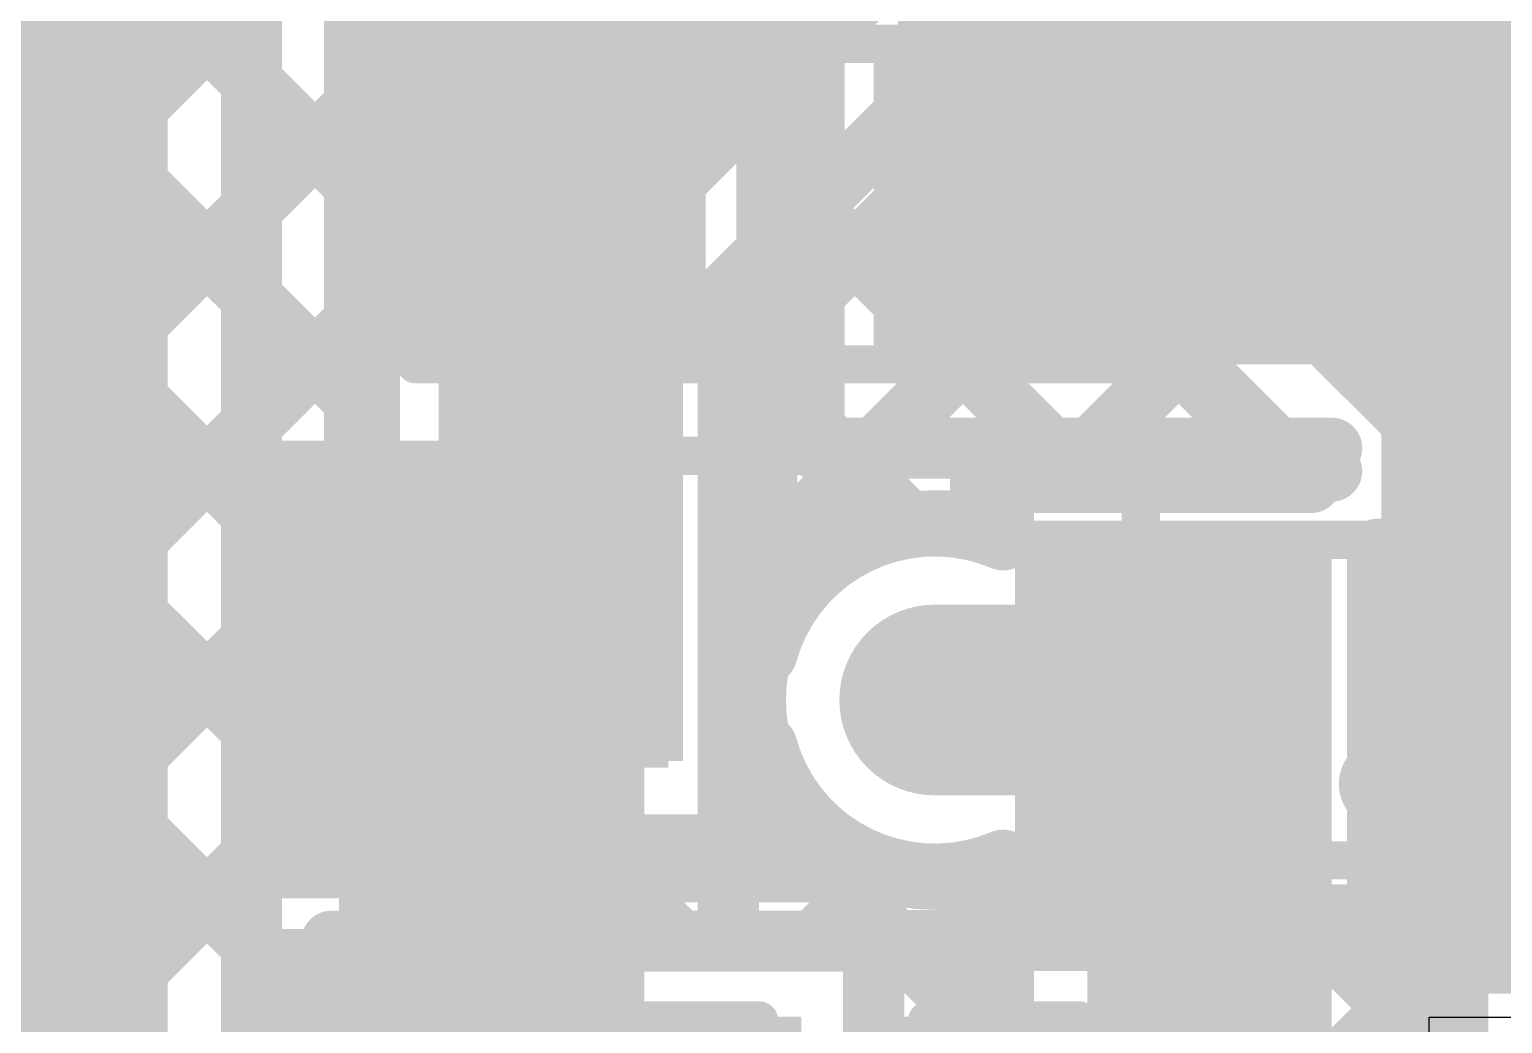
# Model space of a CAD drawing. Header units: millimetres. Extents: x 2.49 to 5.65, y 1.36 to 4.13.
# Drawn here: x 3.6254 to 3.8184, y 2.0486 to 2.1789 of the extents above; entities that cross this region are included whole.
import ezdxf

# ---------------------------------------------------------------- set-up
doc = ezdxf.new("R2010")
doc.units = ezdxf.units.MM
doc.header["$MEASUREMENT"] = 0
for name, color, linetype in [('BottomLayer', 5, 'Continuous'), ('BottomOverlay', 54, 'Continuous'), ('BottomPaste', 16, 'Continuous'), ('BottomSolder', 6, 'Continuous'), ('MultiLayer', 9, 'Continuous'), ('TopLayer', 1, 'Continuous'), ('TopOverlay', 2, 'Continuous'), ('TopPaste', 8, 'Continuous'), ('TopSolder', 216, 'Continuous'), ('ViaHoleLayer', 16, 'Continuous')]:
    doc.layers.add(name, color=color, linetype=linetype)

# ---------------------------------------------------------------- blocks, each defined once
blk = doc.blocks.new('SLG7NT402V_2')
at = {"layer": 'TopLayer'}
for p, q in [((-0.03406, -0.03386), (-0.03406, -0.00551)), ((-0.03406, -0.00551), (-0.00512, -0.00551)), ((-0.00512, -0.00551), (-0.00512, -0.03386)), ((0.00512, -0.03386), (0.00512, -0.00551)), ((0.00512, -0.00551), (0.03406, -0.00551)), ((0.03406, -0.00551), (0.03406, -0.03386)), ((-0.00512, -0.03386), (-0.03406, -0.03386)), ((0.03406, -0.03386), (0.00512, -0.03386))]:
    blk.add_line(p, q, dxfattribs=at)
for points in [[(-0.04331, 0.0252), (-0.01142, 0.0252), (-0.04331, 0.03386), (-0.01142, 0.03386)], [(0.01142, 0.0252), (0.04331, 0.0252), (0.01142, 0.03386), (0.04331, 0.03386)], [(-0.04331, 0.00551), (-0.01142, 0.00551), (-0.04331, 0.01417), (-0.01142, 0.01417)], [(0.01142, 0.00551), (0.04331, 0.00551), (0.01142, 0.01417), (0.04331, 0.01417)], [(-0.04331, -0.01417), (-0.00512, -0.01417), (-0.04331, -0.00551), (-0.00512, -0.00551)], [(0.00512, -0.01417), (0.04331, -0.01417), (0.00512, -0.00551), (0.04331, -0.00551)], [(-0.04331, -0.03386), (-0.00512, -0.03386), (-0.04331, -0.0252), (-0.00512, -0.0252)], [(0.00512, -0.03386), (0.04331, -0.03386), (0.00512, -0.0252), (0.04331, -0.0252)]]:
    blk.add_solid(points, dxfattribs=at)
at = {"layer": 'TopOverlay', "const_width": 0.005}
for points in [[(-0.03071, 0.04252), (0.03071, 0.04252)], [(-0.03071, -0.04252), (0.03071, -0.04252)]]:
    blk.add_lwpolyline(points, dxfattribs=at)
at = {"layer": 'TopOverlay'}
for points, const_width in [([(-0.03196, 0.04252, 1), (-0.02946, 0.04252, 1)], 0.0025), ([(0.02946, 0.04252, 1), (0.03196, 0.04252, 1)], 0.0025), ([(-0.05087, 0.029, 1), (-0.05513, 0.029, 1)], 0.00787), ([(-0.0571, 0.029, 1), (-0.05316, 0.029, 1)], 0.00394), ([(-0.05284, 0.029, 1), (-0.0489, 0.029, 1)], 0.00394), ([(-0.03196, -0.04252, 1), (-0.02946, -0.04252, 1)], 0.0025), ([(0.02946, -0.04252, 1), (0.03196, -0.04252, 1)], 0.0025)]:
    blk.add_lwpolyline(points, format="xyb", close=True, dxfattribs=dict(at, const_width=const_width))
at = {"layer": 'TopPaste'}
for p, q in [((-0.04331, -0.01417), (-0.04331, -0.00551)), ((-0.04331, -0.00551), (-0.00512, -0.00551)), ((-0.00512, -0.00551), (-0.00512, -0.03386)), ((0.00512, -0.03386), (0.00512, -0.00551)), ((0.00512, -0.00551), (0.04331, -0.00551)), ((0.04331, -0.00551), (0.04331, -0.01417)), ((-0.03386, -0.01417), (-0.04331, -0.01417)), ((-0.03386, -0.0252), (-0.03386, -0.01417)), ((0.04331, -0.01417), (0.03386, -0.01417)), ((0.03386, -0.01417), (0.03386, -0.0252)), ((-0.04331, -0.03386), (-0.04331, -0.0252)), ((-0.04331, -0.0252), (-0.03386, -0.0252)), ((0.03386, -0.0252), (0.04331, -0.0252)), ((0.04331, -0.0252), (0.04331, -0.03386)), ((-0.00512, -0.03386), (-0.04331, -0.03386)), ((0.04331, -0.03386), (0.00512, -0.03386))]:
    blk.add_line(p, q, dxfattribs=at)
for points in [[(-0.04331, 0.0252), (-0.01142, 0.0252), (-0.04331, 0.03386), (-0.01142, 0.03386)], [(0.01142, 0.0252), (0.04331, 0.0252), (0.01142, 0.03386), (0.04331, 0.03386)], [(-0.04331, 0.00551), (-0.01142, 0.00551), (-0.04331, 0.01417), (-0.01142, 0.01417)], [(0.01142, 0.00551), (0.04331, 0.00551), (0.01142, 0.01417), (0.04331, 0.01417)]]:
    blk.add_solid(points, dxfattribs=at)
at = {"layer": 'TopSolder'}
for p, q in [((-0.04724, -0.01811), (-0.04724, -0.00157)), ((-0.04724, -0.00157), (-0.00118, -0.00157)), ((-0.00118, -0.00157), (-0.00118, -0.0378)), ((0.00118, -0.0378), (0.00118, -0.00157)), ((0.00118, -0.00157), (0.04724, -0.00157)), ((0.04724, -0.00157), (0.04724, -0.01811)), ((-0.03819, -0.01811), (-0.04724, -0.01811)), ((-0.03819, -0.02126), (-0.03819, -0.01811)), ((0.04724, -0.01811), (0.03819, -0.01811)), ((0.03819, -0.01811), (0.03819, -0.02126)), ((-0.04724, -0.0378), (-0.04724, -0.02126)), ((-0.04724, -0.02126), (-0.03819, -0.02126)), ((0.03819, -0.02126), (0.04724, -0.02126)), ((0.04724, -0.02126), (0.04724, -0.0378)), ((-0.00118, -0.0378), (-0.04724, -0.0378)), ((0.04724, -0.0378), (0.00118, -0.0378))]:
    blk.add_line(p, q, dxfattribs=at)
for points in [[(-0.04731, 0.0212), (-0.00742, 0.0212), (-0.04731, 0.03786), (-0.00742, 0.03786)], [(0.00742, 0.0212), (0.04731, 0.0212), (0.00742, 0.03786), (0.04731, 0.03786)], [(-0.04731, 0.00151), (-0.00742, 0.00151), (-0.04731, 0.01817), (-0.00742, 0.01817)], [(0.00742, 0.00151), (0.04731, 0.00151), (0.00742, 0.01817), (0.04731, 0.01817)]]:
    blk.add_solid(points, dxfattribs=at)
blk = doc.blocks.new('R__0603_B_38')
at = {"layer": 'BottomLayer'}
for points in [[(-0.015, -0.0175), (-0.015, 0.0175), (-0.045, -0.0175), (-0.045, 0.0175)], [(0.045, -0.0175), (0.045, 0.0175), (0.015, -0.0175), (0.015, 0.0175)]]:
    blk.add_solid(points, dxfattribs=at)
at = {"layer": 'BottomOverlay', "const_width": 0.005}
for points in [[(-0.049, 0.021), (0.049, 0.021)], [(-0.049, -0.021), (-0.049, 0.021)], [(0.049, -0.021), (0.049, 0.021)], [(-0.049, -0.021), (0.049, -0.021)]]:
    blk.add_lwpolyline(points, dxfattribs=at)
at = {"layer": 'BottomOverlay', "const_width": 0.0025}
for points in [[(-0.05025, 0.021, 1), (-0.04775, 0.021, 1)], [(-0.05025, 0.021, 1), (-0.04775, 0.021, 1)], [(0.04775, 0.021, 1), (0.05025, 0.021, 1)], [(0.04775, 0.021, 1), (0.05025, 0.021, 1)], [(-0.05025, -0.021, 1), (-0.04775, -0.021, 1)], [(-0.05025, -0.021, 1), (-0.04775, -0.021, 1)], [(0.04775, -0.021, 1), (0.05025, -0.021, 1)], [(0.04775, -0.021, 1), (0.05025, -0.021, 1)]]:
    blk.add_lwpolyline(points, format="xyb", close=True, dxfattribs=at)
at = {"layer": 'BottomPaste'}
for points in [[(-0.015, -0.0175), (-0.015, 0.0175), (-0.045, -0.0175), (-0.045, 0.0175)], [(0.045, -0.0175), (0.045, 0.0175), (0.015, -0.0175), (0.015, 0.0175)]]:
    blk.add_solid(points, dxfattribs=at)
at = {"layer": 'BottomSolder'}
for points in [[(-0.011, -0.0215), (-0.011, 0.0215), (-0.049, -0.0215), (-0.049, 0.0215)], [(0.049, -0.0215), (0.049, 0.0215), (0.011, -0.0215), (0.011, 0.0215)]]:
    blk.add_solid(points, dxfattribs=at)
blk = doc.blocks.new('R__0603_56')
at = {"layer": 'TopLayer'}
for points in [[(-0.045, 0.0175), (-0.045, -0.0175), (-0.015, 0.0175), (-0.015, -0.0175)], [(0.015, 0.0175), (0.015, -0.0175), (0.045, 0.0175), (0.045, -0.0175)]]:
    blk.add_solid(points, dxfattribs=at)
at = {"layer": 'TopOverlay', "const_width": 0.005}
for points in [[(-0.049, -0.021), (-0.049, 0.021)], [(-0.049, 0.021), (0.049, 0.021)], [(0.049, -0.021), (0.049, 0.021)], [(-0.049, -0.021), (0.049, -0.021)]]:
    blk.add_lwpolyline(points, dxfattribs=at)
at = {"layer": 'TopOverlay', "const_width": 0.0025}
for points in [[(-0.05025, 0.021, 1), (-0.04775, 0.021, 1)], [(-0.05025, 0.021, 1), (-0.04775, 0.021, 1)], [(0.04775, 0.021, 1), (0.05025, 0.021, 1)], [(0.04775, 0.021, 1), (0.05025, 0.021, 1)], [(-0.05025, -0.021, 1), (-0.04775, -0.021, 1)], [(-0.05025, -0.021, 1), (-0.04775, -0.021, 1)], [(0.04775, -0.021, 1), (0.05025, -0.021, 1)], [(0.04775, -0.021, 1), (0.05025, -0.021, 1)]]:
    blk.add_lwpolyline(points, format="xyb", close=True, dxfattribs=at)
at = {"layer": 'TopPaste'}
for points in [[(-0.045, 0.0175), (-0.045, -0.0175), (-0.015, 0.0175), (-0.015, -0.0175)], [(0.015, 0.0175), (0.015, -0.0175), (0.045, 0.0175), (0.045, -0.0175)]]:
    blk.add_solid(points, dxfattribs=at)
at = {"layer": 'TopSolder'}
for points in [[(-0.049, 0.0215), (-0.049, -0.0215), (-0.011, 0.0215), (-0.011, -0.0215)], [(0.011, 0.0215), (0.011, -0.0215), (0.049, 0.0215), (0.049, -0.0215)]]:
    blk.add_solid(points, dxfattribs=at)
blk = doc.blocks.new('SDM2U20SD3_7_75')
at = {"layer": 'TopLayer'}
for points in [[(-0.02992, 0.00886), (-0.05315, 0.00886), (-0.02992, -0.00886), (-0.05315, -0.00886)], [(0.05315, 0.00886), (0.02992, 0.00886), (0.05315, -0.00886), (0.02992, -0.00886)]]:
    blk.add_solid(points, dxfattribs=at)
at = {"layer": 'TopOverlay', "const_width": 0.005}
for points in [[(-0.036, 0.028), (-0.036, 0.017)], [(0.04, 0.028), (-0.036, 0.028)], [(-0.036, -0.017), (-0.036, -0.028)], [(0.04, -0.028), (-0.036, -0.028)]]:
    blk.add_lwpolyline(points, dxfattribs=at)
at = {"layer": 'TopOverlay', "const_width": 0.0025}
for points in [[(-0.03725, 0.028, 1), (-0.03475, 0.028, 1)], [(-0.03725, 0.028, 1), (-0.03475, 0.028, 1)], [(0.03875, 0.028, 1), (0.04125, 0.028, 1)], [(-0.03725, 0.017, 1), (-0.03475, 0.017, 1)], [(-0.03725, -0.017, 1), (-0.03475, -0.017, 1)], [(-0.03725, -0.028, 1), (-0.03475, -0.028, 1)], [(-0.03725, -0.028, 1), (-0.03475, -0.028, 1)], [(0.03875, -0.028, 1), (0.04125, -0.028, 1)]]:
    blk.add_lwpolyline(points, format="xyb", close=True, dxfattribs=at)
at = {"layer": 'TopOverlay'}
for points in [[(0.04, 0.012), (0.08, 0.012), (0.04, 0.03), (0.08, 0.03)], [(0.056, -0.013), (0.08, -0.013), (0.056, 0.013), (0.08, 0.013)], [(0.04, -0.03), (0.08, -0.03), (0.04, -0.012), (0.08, -0.012)]]:
    blk.add_solid(points, dxfattribs=at)
at = {"layer": 'TopPaste'}
for points in [[(-0.02992, 0.00886), (-0.05315, 0.00886), (-0.02992, -0.00886), (-0.05315, -0.00886)], [(0.05315, 0.00886), (0.02992, 0.00886), (0.05315, -0.00886), (0.02992, -0.00886)]]:
    blk.add_solid(points, dxfattribs=at)
at = {"layer": 'TopSolder'}
for points in [[(-0.02592, 0.01286), (-0.05715, 0.01286), (-0.02592, -0.01286), (-0.05715, -0.01286)], [(0.05715, 0.01286), (0.02592, 0.01286), (0.05715, -0.01286), (0.02592, -0.01286)]]:
    blk.add_solid(points, dxfattribs=at)
blk = doc.blocks.new('SDM2U20SD3_7_76')
at = {"layer": 'TopLayer'}
for points in [[(-0.02992, 0.00886), (-0.05315, 0.00886), (-0.02992, -0.00886), (-0.05315, -0.00886)], [(0.05315, 0.00886), (0.02992, 0.00886), (0.05315, -0.00886), (0.02992, -0.00886)]]:
    blk.add_solid(points, dxfattribs=at)
at = {"layer": 'TopOverlay', "const_width": 0.005}
for points in [[(-0.036, 0.028), (-0.036, 0.017)], [(0.04, 0.028), (-0.036, 0.028)], [(-0.036, -0.017), (-0.036, -0.028)], [(0.04, -0.028), (-0.036, -0.028)]]:
    blk.add_lwpolyline(points, dxfattribs=at)
at = {"layer": 'TopOverlay', "const_width": 0.0025}
for points in [[(-0.03725, 0.028, 1), (-0.03475, 0.028, 1)], [(-0.03725, 0.028, 1), (-0.03475, 0.028, 1)], [(0.03875, 0.028, 1), (0.04125, 0.028, 1)], [(-0.03725, 0.017, 1), (-0.03475, 0.017, 1)], [(-0.03725, -0.017, 1), (-0.03475, -0.017, 1)], [(-0.03725, -0.028, 1), (-0.03475, -0.028, 1)], [(-0.03725, -0.028, 1), (-0.03475, -0.028, 1)], [(0.03875, -0.028, 1), (0.04125, -0.028, 1)]]:
    blk.add_lwpolyline(points, format="xyb", close=True, dxfattribs=at)
at = {"layer": 'TopOverlay'}
for points in [[(0.04, 0.012), (0.08, 0.012), (0.04, 0.03), (0.08, 0.03)], [(0.056, -0.013), (0.08, -0.013), (0.056, 0.013), (0.08, 0.013)], [(0.04, -0.03), (0.08, -0.03), (0.04, -0.012), (0.08, -0.012)]]:
    blk.add_solid(points, dxfattribs=at)
at = {"layer": 'TopPaste'}
for points in [[(-0.02992, 0.00886), (-0.05315, 0.00886), (-0.02992, -0.00886), (-0.05315, -0.00886)], [(0.05315, 0.00886), (0.02992, 0.00886), (0.05315, -0.00886), (0.02992, -0.00886)]]:
    blk.add_solid(points, dxfattribs=at)
at = {"layer": 'TopSolder'}
for points in [[(-0.02592, 0.01286), (-0.05715, 0.01286), (-0.02592, -0.01286), (-0.05715, -0.01286)], [(0.05715, 0.01286), (0.02592, 0.01286), (0.05715, -0.01286), (0.02592, -0.01286)]]:
    blk.add_solid(points, dxfattribs=at)
blk = doc.blocks.new('C__0603_96')
at = {"layer": 'TopLayer'}
for points in [[(-0.045, 0.0175), (-0.045, -0.0175), (-0.015, 0.0175), (-0.015, -0.0175)], [(0.015, 0.0175), (0.015, -0.0175), (0.045, 0.0175), (0.045, -0.0175)]]:
    blk.add_solid(points, dxfattribs=at)
at = {"layer": 'TopOverlay', "const_width": 0.005}
for points in [[(-0.049, 0.021), (-0.018, 0.021)], [(-0.049, -0.021), (-0.049, 0.021)], [(0.018, 0.021), (0.049, 0.021)], [(0.049, -0.021), (0.049, 0.021)], [(-0.049, -0.021), (-0.018, -0.021)], [(0.018, -0.021), (0.049, -0.021)]]:
    blk.add_lwpolyline(points, dxfattribs=at)
at = {"layer": 'TopOverlay', "const_width": 0.0025}
for points in [[(-0.05025, 0.021, 1), (-0.04775, 0.021, 1)], [(-0.05025, 0.021, 1), (-0.04775, 0.021, 1)], [(-0.01925, 0.021, 1), (-0.01675, 0.021, 1)], [(0.01675, 0.021, 1), (0.01925, 0.021, 1)], [(0.04775, 0.021, 1), (0.05025, 0.021, 1)], [(0.04775, 0.021, 1), (0.05025, 0.021, 1)], [(-0.05025, -0.021, 1), (-0.04775, -0.021, 1)], [(-0.05025, -0.021, 1), (-0.04775, -0.021, 1)], [(-0.01925, -0.021, 1), (-0.01675, -0.021, 1)], [(0.01675, -0.021, 1), (0.01925, -0.021, 1)], [(0.04775, -0.021, 1), (0.05025, -0.021, 1)], [(0.04775, -0.021, 1), (0.05025, -0.021, 1)]]:
    blk.add_lwpolyline(points, format="xyb", close=True, dxfattribs=at)
at = {"layer": 'TopPaste'}
for points in [[(-0.045, 0.0175), (-0.045, -0.0175), (-0.015, 0.0175), (-0.015, -0.0175)], [(0.015, 0.0175), (0.015, -0.0175), (0.045, 0.0175), (0.045, -0.0175)]]:
    blk.add_solid(points, dxfattribs=at)
at = {"layer": 'TopSolder'}
for points in [[(-0.049, 0.0215), (-0.049, -0.0215), (-0.011, 0.0215), (-0.011, -0.0215)], [(0.011, 0.0215), (0.011, -0.0215), (0.049, 0.0215), (0.049, -0.0215)]]:
    blk.add_solid(points, dxfattribs=at)
blk = doc.blocks.new('C___0402_B_98')
at = {"layer": 'BottomLayer'}
for points in [[(-0.0275, 0.0125), (-0.0275, -0.0125), (-0.0095, 0.0125), (-0.0095, -0.0125)], [(0.0095, 0.0125), (0.0095, -0.0125), (0.0275, 0.0125), (0.0275, -0.0125)]]:
    blk.add_solid(points, dxfattribs=at)
at = {"layer": 'BottomOverlay', "const_width": 0.005}
for points in [[(-0.031, -0.016), (-0.031, 0.016)], [(-0.031, 0.016), (-0.011, 0.016)], [(0.011, 0.016), (0.031, 0.016)], [(0.031, -0.016), (0.031, 0.016)], [(-0.031, -0.016), (-0.011, -0.016)], [(0.011, -0.016), (0.031, -0.016)]]:
    blk.add_lwpolyline(points, dxfattribs=at)
at = {"layer": 'BottomOverlay', "const_width": 0.0025}
for points in [[(-0.03225, 0.016, 1), (-0.02975, 0.016, 1)], [(-0.03225, 0.016, 1), (-0.02975, 0.016, 1)], [(-0.01225, 0.016, 1), (-0.00975, 0.016, 1)], [(0.00975, 0.016, 1), (0.01225, 0.016, 1)], [(0.02975, 0.016, 1), (0.03225, 0.016, 1)], [(0.02975, 0.016, 1), (0.03225, 0.016, 1)], [(-0.03225, -0.016, 1), (-0.02975, -0.016, 1)], [(-0.03225, -0.016, 1), (-0.02975, -0.016, 1)], [(-0.01225, -0.016, 1), (-0.00975, -0.016, 1)], [(0.00975, -0.016, 1), (0.01225, -0.016, 1)], [(0.02975, -0.016, 1), (0.03225, -0.016, 1)], [(0.02975, -0.016, 1), (0.03225, -0.016, 1)]]:
    blk.add_lwpolyline(points, format="xyb", close=True, dxfattribs=at)
at = {"layer": 'BottomPaste'}
for points in [[(-0.0275, 0.0125), (-0.0275, -0.0125), (-0.0095, 0.0125), (-0.0095, -0.0125)], [(0.0095, 0.0125), (0.0095, -0.0125), (0.0275, 0.0125), (0.0275, -0.0125)]]:
    blk.add_solid(points, dxfattribs=at)
at = {"layer": 'BottomSolder'}
for points in [[(-0.0315, 0.0165), (-0.0315, -0.0165), (-0.0055, 0.0165), (-0.0055, -0.0165)], [(0.0055, 0.0165), (0.0055, -0.0165), (0.0315, 0.0165), (0.0315, -0.0165)]]:
    blk.add_solid(points, dxfattribs=at)
blk = doc.blocks.new('C__0603_99')
at = {"layer": 'TopLayer'}
for points in [[(-0.045, 0.0175), (-0.045, -0.0175), (-0.015, 0.0175), (-0.015, -0.0175)], [(0.015, 0.0175), (0.015, -0.0175), (0.045, 0.0175), (0.045, -0.0175)]]:
    blk.add_solid(points, dxfattribs=at)
at = {"layer": 'TopOverlay', "const_width": 0.005}
for points in [[(-0.018, 0.021), (-0.049, 0.021)], [(-0.049, 0.021), (-0.049, -0.021)], [(0.049, 0.021), (0.018, 0.021)], [(0.049, 0.021), (0.049, -0.021)], [(-0.018, -0.021), (-0.049, -0.021)], [(0.049, -0.021), (0.018, -0.021)]]:
    blk.add_lwpolyline(points, dxfattribs=at)
at = {"layer": 'TopOverlay', "const_width": 0.0025}
for points in [[(-0.05025, 0.021, 1), (-0.04775, 0.021, 1)], [(-0.05025, 0.021, 1), (-0.04775, 0.021, 1)], [(-0.01925, 0.021, 1), (-0.01675, 0.021, 1)], [(0.01675, 0.021, 1), (0.01925, 0.021, 1)], [(0.04775, 0.021, 1), (0.05025, 0.021, 1)], [(0.04775, 0.021, 1), (0.05025, 0.021, 1)], [(-0.05025, -0.021, 1), (-0.04775, -0.021, 1)], [(-0.05025, -0.021, 1), (-0.04775, -0.021, 1)], [(-0.01925, -0.021, 1), (-0.01675, -0.021, 1)], [(0.01675, -0.021, 1), (0.01925, -0.021, 1)], [(0.04775, -0.021, 1), (0.05025, -0.021, 1)], [(0.04775, -0.021, 1), (0.05025, -0.021, 1)]]:
    blk.add_lwpolyline(points, format="xyb", close=True, dxfattribs=at)
at = {"layer": 'TopPaste'}
for points in [[(-0.045, 0.0175), (-0.045, -0.0175), (-0.015, 0.0175), (-0.015, -0.0175)], [(0.015, 0.0175), (0.015, -0.0175), (0.045, 0.0175), (0.045, -0.0175)]]:
    blk.add_solid(points, dxfattribs=at)
at = {"layer": 'TopSolder'}
for points in [[(-0.049, 0.0215), (-0.049, -0.0215), (-0.011, 0.0215), (-0.011, -0.0215)], [(0.011, 0.0215), (0.011, -0.0215), (0.049, 0.0215), (0.049, -0.0215)]]:
    blk.add_solid(points, dxfattribs=at)

msp = doc.modelspace()

# ---------------------------------------------------------------- linework, layer by layer
at = {"layer": 'BottomLayer'}
for points, const_width in [([(3.301, 1.8585), (3.694, 2.2515)], 0.008), ([(3.32463, 1.85385), (3.72228, 2.2515)], 0.008), ([(3.33895, 1.83988), (3.75057, 2.2515)], 0.008), ([(3.49021, 2.2515), (3.66996, 2.07174)], 0.008), ([(3.51849, 2.2515), (3.66996, 2.10003)], 0.008), ([(3.54678, 2.2515), (3.66996, 2.12831)], 0.008), ([(3.57506, 2.2515), (3.67005, 2.15651)], 0.008), ([(3.60335, 2.2515), (3.68031, 2.17454)], 0.008), ([(3.48791, 2.22551), (3.665, 2.04842)], 0.008), ([(3.47519, 2.20995), (3.665, 2.02014)], 0.008), ([(3.67686, 2.1711), (3.71637, 2.2106)], 0.008), ([(3.69346, 2.15446), (3.733, 2.194)], 0.025), ([(3.71696, 2.13304), (3.75442, 2.1705)], 0.008), ([(3.71696, 2.14473), (3.74273, 2.1705)], 0.008), ([(3.74182, 2.16959), (3.79191, 2.1195)], 0.008), ([(3.74273, 2.1705), (3.77151, 2.1705)], 0.008), ([(3.79, 2.156), (4.074, 2.156)], 0.025), ([(3.79, 2.156), (3.836, 2.11)], 0.025), ([(3.69346, 2.00346), (3.69346, 2.15446)], 0.025), ([(3.72768, 2.15545), (3.76363, 2.1195)], 0.008), ([(3.66996, 2.0594), (3.66996, 2.15446)], 0.008), ([(3.71696, 2.10476), (3.76656, 2.15435)], 0.008), ([(3.71696, 2.0594), (3.71696, 2.14473)], 0.008), ([(3.36445, 1.8371), (3.66996, 2.14261)], 0.008), ([(3.7734, 2.13937), (3.79327, 2.1195)], 0.008), ([(3.71696, 2.13788), (3.74059, 2.11425)], 0.008), ([(3.75999, 2.1195), (3.77663, 2.13614)], 0.008), ([(3.78827, 2.1195), (3.79077, 2.122)], 0.008), ([(3.75, 2.1195), (3.79327, 2.1195)], 0.008), ([(3.75, 2.1145), (3.75, 2.1195)], 0.008), ([(3.53884, 1.9832), (3.66996, 2.11433)], 0.008), ([(3.744, 2.1145), (3.75, 2.1145)], 0.008), ([(3.71696, 2.1096), (3.72371, 2.10285)], 0.008), ([(3.802, 2.11077), (3.81, 2.10277)], 0.008), ([(3.802, 2.0625), (3.802, 2.11077)], 0.008), ([(3.802, 2.10941), (3.81, 2.10141)], 0.008), ([(3.802, 2.10494), (3.80491, 2.10785)], 0.008), ([(3.81, 2.0625), (3.81, 2.10277)], 0.008), ([(3.744, 2.091), (3.776, 2.091)], 0.025), ([(3.56842, 1.9845), (3.66996, 2.08604)], 0.008), ([(3.802, 2.07666), (3.81, 2.08466)], 0.008), ([(3.71696, 2.07648), (3.72235, 2.08186)], 0.008), ([(3.71696, 2.08131), (3.73878, 2.0595)], 0.008), ([(3.802, 2.08113), (3.81, 2.07313)], 0.008), ([(3.72827, 2.0595), (3.73726, 2.06849)], 0.008), ([(3.744, 2.0675), (3.75, 2.0675)], 0.008), ([(3.75, 2.0625), (3.75, 2.0675)], 0.008), ([(3.75, 2.0625), (3.802, 2.0625)], 0.008), ([(3.75656, 2.0595), (3.75956, 2.0625)], 0.008), ([(3.76406, 2.0625), (3.76706, 2.0595)], 0.008), ([(3.7735, 2.04816), (3.78784, 2.0625)], 0.008), ([(3.79235, 2.0625), (3.8125, 2.04235)], 0.008), ([(3.8125, 2.00845), (3.8125, 2.0625)], 0.008), ([(3.665, 2.0594), (3.66996, 2.0594)], 0.008), ([(3.665, 1.9845), (3.665, 2.0594)], 0.008), ([(3.71696, 2.0594), (3.7275, 2.0594)], 0.008), ([(3.7275, 2.0595), (3.7735, 2.0595)], 0.008), ([(3.7275, 2.0594), (3.736, 2.0594)], 0.008), ([(3.76706, 2.0595), (3.7735, 2.05306)], 0.008), ([(3.7735, 2.03782), (3.7735, 2.0595)], 0.008), ([(3.774, 2.02037), (3.8125, 2.05887)], 0.008), ([(3.7505, 2.033), (3.7505, 2.0555)], 0.01), ([(3.7735, 2.05306), (3.8125, 2.01406)], 0.008), ([(3.5967, 1.9845), (3.665, 2.0528)], 0.008)]:
    msp.add_lwpolyline(points, dxfattribs=dict(at, const_width=const_width))
for points, const_width in [([(3.67831, 2.17454, 1), (3.68231, 2.17454, 1)], 0.004), ([(3.67485, 2.17108, 1), (3.67885, 2.17108, 1)], 0.004), ([(3.67486, 2.1711, 1), (3.67886, 2.1711, 1)], 0.004), ([(3.67486, 2.1711, 1), (3.67886, 2.1711, 1)], 0.004), ([(3.73982, 2.16959, 1), (3.74382, 2.16959, 1)], 0.004), ([(3.74073, 2.1705, 1), (3.74473, 2.1705, 1)], 0.004), ([(3.74073, 2.1705, 1), (3.74473, 2.1705, 1)], 0.004), ([(3.75242, 2.1705, 1), (3.75642, 2.1705, 1)], 0.004), ([(3.76951, 2.1705, 1), (3.77351, 2.1705, 1)], 0.004), ([(3.76951, 2.1705, 1), (3.77351, 2.1705, 1)], 0.004), ([(3.76951, 2.1705, 1), (3.77351, 2.1705, 1)], 0.004), ([(3.78375, 2.156, 1), (3.79625, 2.156, 1)], 0.0125), ([(3.78375, 2.156, 1), (3.79625, 2.156, 1)], 0.0125), ([(3.78409, 2.156, 1), (3.79591, 2.156, 1)], 0.01181), ([(3.68721, 2.15446, 1), (3.69971, 2.15446, 1)], 0.0125), ([(3.68721, 2.15446, 1), (3.69971, 2.15446, 1)], 0.0125), ([(3.66805, 2.15651, 1), (3.67205, 2.15651, 1)], 0.004), ([(3.72568, 2.15545, 1), (3.72968, 2.15545, 1)], 0.004), ([(3.66796, 2.15446, 1), (3.67196, 2.15446, 1)], 0.004), ([(3.66796, 2.15446, 1), (3.67196, 2.15446, 1)], 0.004), ([(3.66796, 2.15446, 1), (3.67196, 2.15446, 1)], 0.004), ([(3.76456, 2.15435, 1), (3.76856, 2.15435, 1)], 0.004), ([(3.71496, 2.14473, 1), (3.71896, 2.14473, 1)], 0.004), ([(3.71496, 2.14473, 1), (3.71896, 2.14473, 1)], 0.004), ([(3.66796, 2.14261, 1), (3.67196, 2.14261, 1)], 0.004), ([(3.77138, 2.13938, 1), (3.77538, 2.13938, 1)], 0.004), ([(3.7714, 2.13937, 1), (3.7754, 2.13937, 1)], 0.004), ([(3.7714, 2.13937, 1), (3.7754, 2.13937, 1)], 0.004), ([(3.71496, 2.13788, 1), (3.71896, 2.13788, 1)], 0.004), ([(3.77463, 2.13614, 1), (3.77863, 2.13614, 1)], 0.004), ([(3.71496, 2.13304, 1), (3.71896, 2.13304, 1)], 0.004), ([(3.66796, 2.12831, 1), (3.67196, 2.12831, 1)], 0.004), ([(3.78877, 2.122, 1), (3.79277, 2.122, 1)], 0.004), ([(3.748, 2.1195, 1), (3.752, 2.1195, 1)], 0.004), ([(3.748, 2.1195, 1), (3.752, 2.1195, 1)], 0.004), ([(3.75799, 2.1195, 1), (3.76199, 2.1195, 1)], 0.004), ([(3.76163, 2.1195, 1), (3.76563, 2.1195, 1)], 0.004), ([(3.78627, 2.1195, 1), (3.79027, 2.1195, 1)], 0.004), ([(3.78991, 2.1195, 1), (3.79391, 2.1195, 1)], 0.004), ([(3.79127, 2.1195, 1), (3.79527, 2.1195, 1)], 0.004), ([(3.79127, 2.1195, 1), (3.79527, 2.1195, 1)], 0.004), ([(3.66796, 2.11433, 1), (3.67196, 2.11433, 1)], 0.004), ([(3.73859, 2.11425, 1), (3.74259, 2.11425, 1)], 0.004), ([(3.742, 2.1145, 1), (3.746, 2.1145, 1)], 0.004), ([(3.742, 2.1145, 1), (3.746, 2.1145, 1)], 0.004), ([(3.748, 2.1145, 1), (3.752, 2.1145, 1)], 0.004), ([(3.748, 2.1145, 1), (3.752, 2.1145, 1)], 0.004), ([(3.71496, 2.1096, 1), (3.71896, 2.1096, 1)], 0.004), ([(3.8, 2.11077, 1), (3.804, 2.11077, 1)], 0.004), ([(3.8, 2.11077, 1), (3.804, 2.11077, 1)], 0.004), ([(3.8, 2.10941, 1), (3.804, 2.10941, 1)], 0.004), ([(3.80291, 2.10785, 1), (3.80691, 2.10785, 1)], 0.004), ([(3.71496, 2.10476, 1), (3.71896, 2.10476, 1)], 0.004), ([(3.8, 2.10494, 1), (3.804, 2.10494, 1)], 0.004), ([(3.72171, 2.10285, 1), (3.72571, 2.10285, 1)], 0.004), ([(3.808, 2.10277, 1), (3.812, 2.10277, 1)], 0.004), ([(3.808, 2.10277, 1), (3.812, 2.10277, 1)], 0.004), ([(3.808, 2.10141, 1), (3.812, 2.10141, 1)], 0.004), ([(3.66796, 2.10003, 1), (3.67196, 2.10003, 1)], 0.004), ([(3.73775, 2.091, 1), (3.75025, 2.091, 1)], 0.0125), ([(3.76975, 2.091, 1), (3.78225, 2.091, 1)], 0.0125), ([(3.73809, 2.091, 1), (3.74991, 2.091, 1)], 0.01181), ([(3.66796, 2.08604, 1), (3.67196, 2.08604, 1)], 0.004), ([(3.808, 2.08466, 1), (3.812, 2.08466, 1)], 0.004), ([(3.71496, 2.08131, 1), (3.71896, 2.08131, 1)], 0.004), ([(3.72035, 2.08186, 1), (3.72435, 2.08186, 1)], 0.004), ([(3.8, 2.08113, 1), (3.804, 2.08113, 1)], 0.004), ([(3.71496, 2.07648, 1), (3.71896, 2.07648, 1)], 0.004), ([(3.8, 2.07666, 1), (3.804, 2.07666, 1)], 0.004), ([(3.808, 2.07313, 1), (3.812, 2.07313, 1)], 0.004), ([(3.66796, 2.07174, 1), (3.67196, 2.07174, 1)], 0.004), ([(3.73526, 2.06849, 1), (3.73926, 2.06849, 1)], 0.004), ([(3.742, 2.0675, 1), (3.746, 2.0675, 1)], 0.004), ([(3.742, 2.0675, 1), (3.746, 2.0675, 1)], 0.004), ([(3.748, 2.0675, 1), (3.752, 2.0675, 1)], 0.004), ([(3.748, 2.0675, 1), (3.752, 2.0675, 1)], 0.004), ([(3.748, 2.0625, 1), (3.752, 2.0625, 1)], 0.004), ([(3.748, 2.0625, 1), (3.752, 2.0625, 1)], 0.004), ([(3.75756, 2.0625, 1), (3.76156, 2.0625, 1)], 0.004), ([(3.76206, 2.0625, 1), (3.76606, 2.0625, 1)], 0.004), ([(3.78584, 2.0625, 1), (3.78984, 2.0625, 1)], 0.004), ([(3.79035, 2.0625, 1), (3.79435, 2.0625, 1)], 0.004), ([(3.8, 2.0625, 1), (3.804, 2.0625, 1)], 0.004), ([(3.8, 2.0625, 1), (3.804, 2.0625, 1)], 0.004), ([(3.808, 2.0625, 1), (3.812, 2.0625, 1)], 0.004), ([(3.8105, 2.0625, 1), (3.8145, 2.0625, 1)], 0.004), ([(3.663, 2.0594, 1), (3.667, 2.0594, 1)], 0.004), ([(3.663, 2.0594, 1), (3.667, 2.0594, 1)], 0.004), ([(3.66796, 2.0594, 1), (3.67196, 2.0594, 1)], 0.004), ([(3.66796, 2.0594, 1), (3.67196, 2.0594, 1)], 0.004), ([(3.71496, 2.0594, 1), (3.71896, 2.0594, 1)], 0.004), ([(3.71496, 2.0594, 1), (3.71896, 2.0594, 1)], 0.004), ([(3.7255, 2.0595, 1), (3.7295, 2.0595, 1)], 0.004), ([(3.7255, 2.0594, 1), (3.7295, 2.0594, 1)], 0.004), ([(3.7255, 2.0594, 1), (3.7295, 2.0594, 1)], 0.004), ([(3.72627, 2.0595, 1), (3.73027, 2.0595, 1)], 0.004), ([(3.734, 2.0594, 1), (3.738, 2.0594, 1)], 0.004), ([(3.73678, 2.0595, 1), (3.74078, 2.0595, 1)], 0.004), ([(3.75456, 2.0595, 1), (3.75856, 2.0595, 1)], 0.004), ([(3.76506, 2.0595, 1), (3.76906, 2.0595, 1)], 0.004), ([(3.76506, 2.0595, 1), (3.76906, 2.0595, 1)], 0.004), ([(3.7715, 2.0595, 1), (3.7755, 2.0595, 1)], 0.004), ([(3.7715, 2.0595, 1), (3.7755, 2.0595, 1)], 0.004), ([(3.8105, 2.05887, 1), (3.8145, 2.05887, 1)], 0.004), ([(3.748, 2.0555, 1), (3.753, 2.0555, 1)], 0.005), ([(3.7715, 2.05306, 1), (3.7755, 2.05306, 1)], 0.004), ([(3.7715, 2.05306, 1), (3.7755, 2.05306, 1)], 0.004), ([(3.663, 2.0528, 1), (3.667, 2.0528, 1)], 0.004), ([(3.663, 2.04842, 1), (3.667, 2.04842, 1)], 0.004), ([(3.7715, 2.04816, 1), (3.7755, 2.04816, 1)], 0.004)]:
    msp.add_lwpolyline(points, format="xyb", close=True, dxfattribs=dict(at, const_width=const_width))
at = {"layer": 'BottomLayer', "const_width": 0.008}
for points in [[(3.66996, 2.15446, -0.199188), (3.67686, 2.1711)], [(3.66996, 2.15446, -0.198912), (3.67685, 2.17108)], [(3.77338, 2.13938, -0.37936), (3.77151, 2.1705)], [(3.7734, 2.13937, -0.379663), (3.77151, 2.1705)], [(3.744, 2.0675, -1), (3.744, 2.1145)]]:
    msp.add_lwpolyline(points, format="xyb", dxfattribs=at)
at = {"layer": 'MultiLayer', "const_width": 0.01181}
for points in [[(3.78409, 2.156, 1), (3.79591, 2.156, 1)], [(3.73809, 2.091, 1), (3.74991, 2.091, 1)]]:
    msp.add_lwpolyline(points, format="xyb", close=True, dxfattribs=at)
at = {"layer": 'TopLayer'}
for points, const_width in [([(3.631, 1.928), (3.631, 2.494)], 0.025), ([(3.6545, 1.93773), (3.6545, 2.2855)], 0.008), ([(3.668, 2.072), (3.668, 2.2224)], 0.008), ([(3.722, 2.09703), (3.722, 2.2085)], 0.008), ([(3.72819, 2.124), (3.72819, 2.2085)], 0.008), ([(3.74959, 2.16141), (3.74959, 2.1986)], 0.02), ([(3.6545, 2.17206), (3.668, 2.15856)], 0.008), ([(3.722, 2.16636), (3.72819, 2.17255)], 0.008), ([(3.6545, 2.15543), (3.668, 2.16893)], 0.008), ([(3.74959, 2.16141), (3.755, 2.156)], 0.02), ([(3.821, 2.156), (3.824, 2.159)], 0.02), ([(3.824, 2.124), (3.824, 2.159)], 0.02), ([(3.69346, 2.15446), (3.695, 2.156)], 0.025), ([(3.722, 2.16113), (3.72819, 2.15494)], 0.008), ([(3.6545, 2.14378), (3.668, 2.13028)], 0.008), ([(3.722, 2.13808), (3.72819, 2.14427)], 0.008), ([(3.6545, 2.12715), (3.668, 2.14065)], 0.008), ([(3.722, 2.13285), (3.72819, 2.12666)], 0.008), ([(3.72819, 2.12666), (3.73085, 2.124)], 0.008), ([(3.722, 2.1098), (3.7362, 2.124)], 0.008), ([(3.72819, 2.124), (3.796, 2.124)], 0.008), ([(3.73085, 2.124), (3.74121, 2.11364)], 0.008), ([(3.75913, 2.124), (3.76213, 2.121)], 0.008), ([(3.76149, 2.121), (3.76449, 2.124)], 0.008), ([(3.78741, 2.124), (3.79041, 2.121)], 0.008), ([(3.78977, 2.121), (3.79277, 2.124)], 0.008), ([(3.753, 2.121), (3.796, 2.121)], 0.008), ([(3.753, 2.112), (3.753, 2.121)], 0.008), ([(3.6545, 2.11549), (3.668, 2.10199)], 0.008), ([(3.6545, 2.09886), (3.668, 2.11236)], 0.008), ([(3.69346, 2.095), (3.695, 2.09654)], 0.025), ([(3.722, 2.10456), (3.72421, 2.10235)], 0.008), ([(3.77254, 2.091), (3.77654, 2.095)], 0.02), ([(3.77654, 2.059), (3.77654, 2.095)], 0.02), ([(3.744, 2.091), (3.77254, 2.091)], 0.02), ([(3.6545, 2.08721), (3.668, 2.07371)], 0.008), ([(3.6545, 2.07058), (3.668, 2.08408)], 0.008), ([(3.722, 2.072), (3.722, 2.08497)], 0.008), ([(3.722, 2.07628), (3.753, 2.04528)], 0.008), ([(3.668, 2.072), (3.68864, 2.072)], 0.008), ([(3.66971, 2.072), (3.68231, 2.0594)], 0.008), ([(3.67161, 2.0594), (3.6842, 2.072)], 0.008), ([(3.69804, 2.07195), (3.71059, 2.0594)], 0.008), ([(3.69829, 2.072), (3.722, 2.072)], 0.008), ([(3.69989, 2.0594), (3.71249, 2.072)], 0.008), ([(3.72817, 2.0594), (3.73782, 2.06904)], 0.008), ([(3.753, 2.006), (3.753, 2.07)], 0.008), ([(3.77654, 2.031), (3.77654, 2.059)], 0.02), ([(3.77654, 2.059), (3.77838, 2.06084)], 0.012), ([(3.77838, 2.06084), (3.82864, 2.06084)], 0.012), ([(3.6545, 2.05892), (3.665, 2.04842)], 0.008), ([(3.665, 2.0594), (3.736, 2.0594)], 0.008), ([(3.665, 1.98), (3.665, 2.0594)], 0.008), ([(3.736, 1.98), (3.736, 2.0594)], 0.008), ([(3.736, 2.03894), (3.753, 2.05594)], 0.008), ([(3.6545, 2.0423), (3.665, 2.0528)], 0.008)]:
    msp.add_lwpolyline(points, dxfattribs=dict(at, const_width=const_width))
for points, const_width in [([(3.6525, 2.17206, 1), (3.6565, 2.17206, 1)], 0.004), ([(3.72619, 2.17255, 1), (3.73019, 2.17255, 1)], 0.004), ([(3.666, 2.16893, 1), (3.67, 2.16893, 1)], 0.004), ([(3.74459, 2.16141, 1), (3.75459, 2.16141, 1)], 0.01), ([(3.74459, 2.16141, 1), (3.75459, 2.16141, 1)], 0.01), ([(3.72, 2.16636, 1), (3.724, 2.16636, 1)], 0.004), ([(3.819, 2.159, 1), (3.829, 2.159, 1)], 0.01), ([(3.819, 2.159, 1), (3.829, 2.159, 1)], 0.01), ([(3.68875, 2.156, 1), (3.70125, 2.156, 1)], 0.0125), ([(3.78409, 2.156, 1), (3.79591, 2.156, 1)], 0.01181), ([(3.68721, 2.15446, 1), (3.69971, 2.15446, 1)], 0.0125), ([(3.72, 2.16113, 1), (3.724, 2.16113, 1)], 0.004), ([(3.75, 2.156, 1), (3.76, 2.156, 1)], 0.01), ([(3.816, 2.156, 1), (3.826, 2.156, 1)], 0.01), ([(3.666, 2.15856, 1), (3.67, 2.15856, 1)], 0.004), ([(3.6525, 2.15543, 1), (3.6565, 2.15543, 1)], 0.004), ([(3.72619, 2.15494, 1), (3.73019, 2.15494, 1)], 0.004), ([(3.6525, 2.14378, 1), (3.6565, 2.14378, 1)], 0.004), ([(3.72619, 2.14427, 1), (3.73019, 2.14427, 1)], 0.004), ([(3.666, 2.14065, 1), (3.67, 2.14065, 1)], 0.004), ([(3.72, 2.13808, 1), (3.724, 2.13808, 1)], 0.004), ([(3.72, 2.13285, 1), (3.724, 2.13285, 1)], 0.004), ([(3.666, 2.13028, 1), (3.67, 2.13028, 1)], 0.004), ([(3.819, 2.124, 1), (3.829, 2.124, 1)], 0.01), ([(3.6525, 2.12715, 1), (3.6565, 2.12715, 1)], 0.004), ([(3.72619, 2.12666, 1), (3.73019, 2.12666, 1)], 0.004), ([(3.72619, 2.12666, 1), (3.73019, 2.12666, 1)], 0.004), ([(3.72619, 2.124, 1), (3.73019, 2.124, 1)], 0.004), ([(3.72619, 2.124, 1), (3.73019, 2.124, 1)], 0.004), ([(3.72885, 2.124, 1), (3.73285, 2.124, 1)], 0.004), ([(3.72885, 2.124, 1), (3.73285, 2.124, 1)], 0.004), ([(3.7342, 2.124, 1), (3.7382, 2.124, 1)], 0.004), ([(3.75713, 2.124, 1), (3.76113, 2.124, 1)], 0.004), ([(3.76249, 2.124, 1), (3.76649, 2.124, 1)], 0.004), ([(3.78541, 2.124, 1), (3.78941, 2.124, 1)], 0.004), ([(3.79077, 2.124, 1), (3.79477, 2.124, 1)], 0.004), ([(3.794, 2.124, 1), (3.798, 2.124, 1)], 0.004), ([(3.751, 2.121, 1), (3.755, 2.121, 1)], 0.004), ([(3.751, 2.121, 1), (3.755, 2.121, 1)], 0.004), ([(3.75949, 2.121, 1), (3.76349, 2.121, 1)], 0.004), ([(3.76013, 2.121, 1), (3.76413, 2.121, 1)], 0.004), ([(3.78777, 2.121, 1), (3.79177, 2.121, 1)], 0.004), ([(3.78841, 2.121, 1), (3.79241, 2.121, 1)], 0.004), ([(3.794, 2.121, 1), (3.798, 2.121, 1)], 0.004), ([(3.6525, 2.11549, 1), (3.6565, 2.11549, 1)], 0.004), ([(3.73921, 2.11364, 1), (3.74321, 2.11364, 1)], 0.004), ([(3.666, 2.11236, 1), (3.67, 2.11236, 1)], 0.004), ([(3.75091, 2.112, 1), (3.75491, 2.112, 1)], 0.004), ([(3.751, 2.112, 1), (3.755, 2.112, 1)], 0.004), ([(3.72, 2.1098, 1), (3.724, 2.1098, 1)], 0.004), ([(3.68721, 2.095, 1), (3.69971, 2.095, 1)], 0.0125), ([(3.68875, 2.09654, 1), (3.70125, 2.09654, 1)], 0.0125), ([(3.72, 2.10456, 1), (3.724, 2.10456, 1)], 0.004), ([(3.666, 2.10199, 1), (3.67, 2.10199, 1)], 0.004), ([(3.72221, 2.10235, 1), (3.72621, 2.10235, 1)], 0.004), ([(3.77154, 2.095, 1), (3.78154, 2.095, 1)], 0.01), ([(3.77154, 2.095, 1), (3.78154, 2.095, 1)], 0.01), ([(3.6525, 2.09886, 1), (3.6565, 2.09886, 1)], 0.004), ([(3.73809, 2.091, 1), (3.74991, 2.091, 1)], 0.01181), ([(3.72, 2.09703, 1), (3.724, 2.09703, 1)], 0.004), ([(3.72, 2.09703, 1), (3.724, 2.09703, 1)], 0.004), ([(3.739, 2.091, 1), (3.749, 2.091, 1)], 0.01), ([(3.76754, 2.091, 1), (3.77754, 2.091, 1)], 0.01), ([(3.76754, 2.091, 1), (3.77754, 2.091, 1)], 0.01), ([(3.6525, 2.08721, 1), (3.6565, 2.08721, 1)], 0.004), ([(3.666, 2.08408, 1), (3.67, 2.08408, 1)], 0.004), ([(3.72, 2.08497, 1), (3.724, 2.08497, 1)], 0.004), ([(3.72, 2.08497, 1), (3.724, 2.08497, 1)], 0.004), ([(3.72, 2.07628, 1), (3.724, 2.07628, 1)], 0.004), ([(3.666, 2.07371, 1), (3.67, 2.07371, 1)], 0.004), ([(3.6525, 2.07058, 1), (3.6565, 2.07058, 1)], 0.004), ([(3.666, 2.072, 1), (3.67, 2.072, 1)], 0.004), ([(3.666, 2.072, 1), (3.67, 2.072, 1)], 0.004), ([(3.66771, 2.072, 1), (3.67171, 2.072, 1)], 0.004), ([(3.6822, 2.072, 1), (3.6862, 2.072, 1)], 0.004), ([(3.68664, 2.072, 1), (3.69064, 2.072, 1)], 0.004), ([(3.68664, 2.072, 1), (3.69064, 2.072, 1)], 0.004), ([(3.69604, 2.07195, 1), (3.70004, 2.07195, 1)], 0.004), ([(3.69629, 2.072, 1), (3.70029, 2.072, 1)], 0.004), ([(3.69629, 2.072, 1), (3.70029, 2.072, 1)], 0.004), ([(3.71049, 2.072, 1), (3.71449, 2.072, 1)], 0.004), ([(3.72, 2.072, 1), (3.724, 2.072, 1)], 0.004), ([(3.72, 2.072, 1), (3.724, 2.072, 1)], 0.004), ([(3.73582, 2.06904, 1), (3.73982, 2.06904, 1)], 0.004), ([(3.75091, 2.07, 1), (3.75491, 2.07, 1)], 0.004), ([(3.751, 2.07, 1), (3.755, 2.07, 1)], 0.004), ([(3.77154, 2.059, 1), (3.78154, 2.059, 1)], 0.01), ([(3.77154, 2.059, 1), (3.78154, 2.059, 1)], 0.01), ([(3.77538, 2.06084, 1), (3.78138, 2.06084, 1)], 0.006), ([(3.77538, 2.06084, 1), (3.78138, 2.06084, 1)], 0.006), ([(3.77354, 2.059, 1), (3.77954, 2.059, 1)], 0.006), ([(3.6525, 2.05892, 1), (3.6565, 2.05892, 1)], 0.004), ([(3.663, 2.0594, 1), (3.667, 2.0594, 1)], 0.004), ([(3.663, 2.0594, 1), (3.667, 2.0594, 1)], 0.004), ([(3.66961, 2.0594, 1), (3.67361, 2.0594, 1)], 0.004), ([(3.68031, 2.0594, 1), (3.68431, 2.0594, 1)], 0.004), ([(3.69789, 2.0594, 1), (3.70189, 2.0594, 1)], 0.004), ([(3.70859, 2.0594, 1), (3.71259, 2.0594, 1)], 0.004), ([(3.72617, 2.0594, 1), (3.73017, 2.0594, 1)], 0.004), ([(3.734, 2.0594, 1), (3.738, 2.0594, 1)], 0.004), ([(3.734, 2.0594, 1), (3.738, 2.0594, 1)], 0.004), ([(3.751, 2.05594, 1), (3.755, 2.05594, 1)], 0.004), ([(3.663, 2.0528, 1), (3.667, 2.0528, 1)], 0.004), ([(3.663, 2.04842, 1), (3.667, 2.04842, 1)], 0.004), ([(3.751, 2.04528, 1), (3.755, 2.04528, 1)], 0.004)]:
    msp.add_lwpolyline(points, format="xyb", close=True, dxfattribs=dict(at, const_width=const_width))
at = {"layer": 'TopLayer', "const_width": 0.008}
for points in [[(3.722, 2.09703, -0.45394), (3.75291, 2.112)], [(3.75291, 2.07, -0.45394), (3.722, 2.08497)], [(3.69829, 2.072, -0.103695), (3.68864, 2.072)]]:
    msp.add_lwpolyline(points, format="xyb", dxfattribs=at)
at = {"layer": 'TopLayer'}
for points in [[(3.711, 2.2114), (3.679, 2.2114), (3.711, 2.083), (3.679, 2.083)], [(3.73919, 2.209), (3.73919, 2.135), (3.839, 2.209), (3.839, 2.135)], [(3.807, 2.075), (3.848, 2.075), (3.807, 2.209), (3.848, 2.209)], [(3.764, 2.017), (3.796, 2.017), (3.764, 2.11), (3.796, 2.11)]]:
    msp.add_solid(points, dxfattribs=at)
at = {"layer": 'ViaHoleLayer', "const_width": 0.00591}
for points in [[(3.78705, 2.156, 1), (3.79295, 2.156, 1)], [(3.74105, 2.091, 1), (3.74695, 2.091, 1)]]:
    msp.add_lwpolyline(points, format="xyb", close=True, dxfattribs=at)

# ---------------------------------------------------------------- block references
for name, p, rotation in [('C__0603_96', (3.854, 2.174), 360), ('R__0603_56', (3.725, 2.156), 360), ('C__0603_99', (3.854, 2.124), 180), ('SDM2U20SD3_7_76', (3.735, 2.095), 180), ('R__0603_B_38', (3.806, 2.091), 360), ('SLG7NT402V_2', (3.856, 2.051), 360), ('SDM2U20SD3_7_75', (3.735, 2.031), 180), ('C___0402_B_98', (3.732, 2.033), 360)]:
    msp.add_blockref(name, p, dxfattribs=dict(rotation=rotation))

doc.saveas('drawing.dxf')
